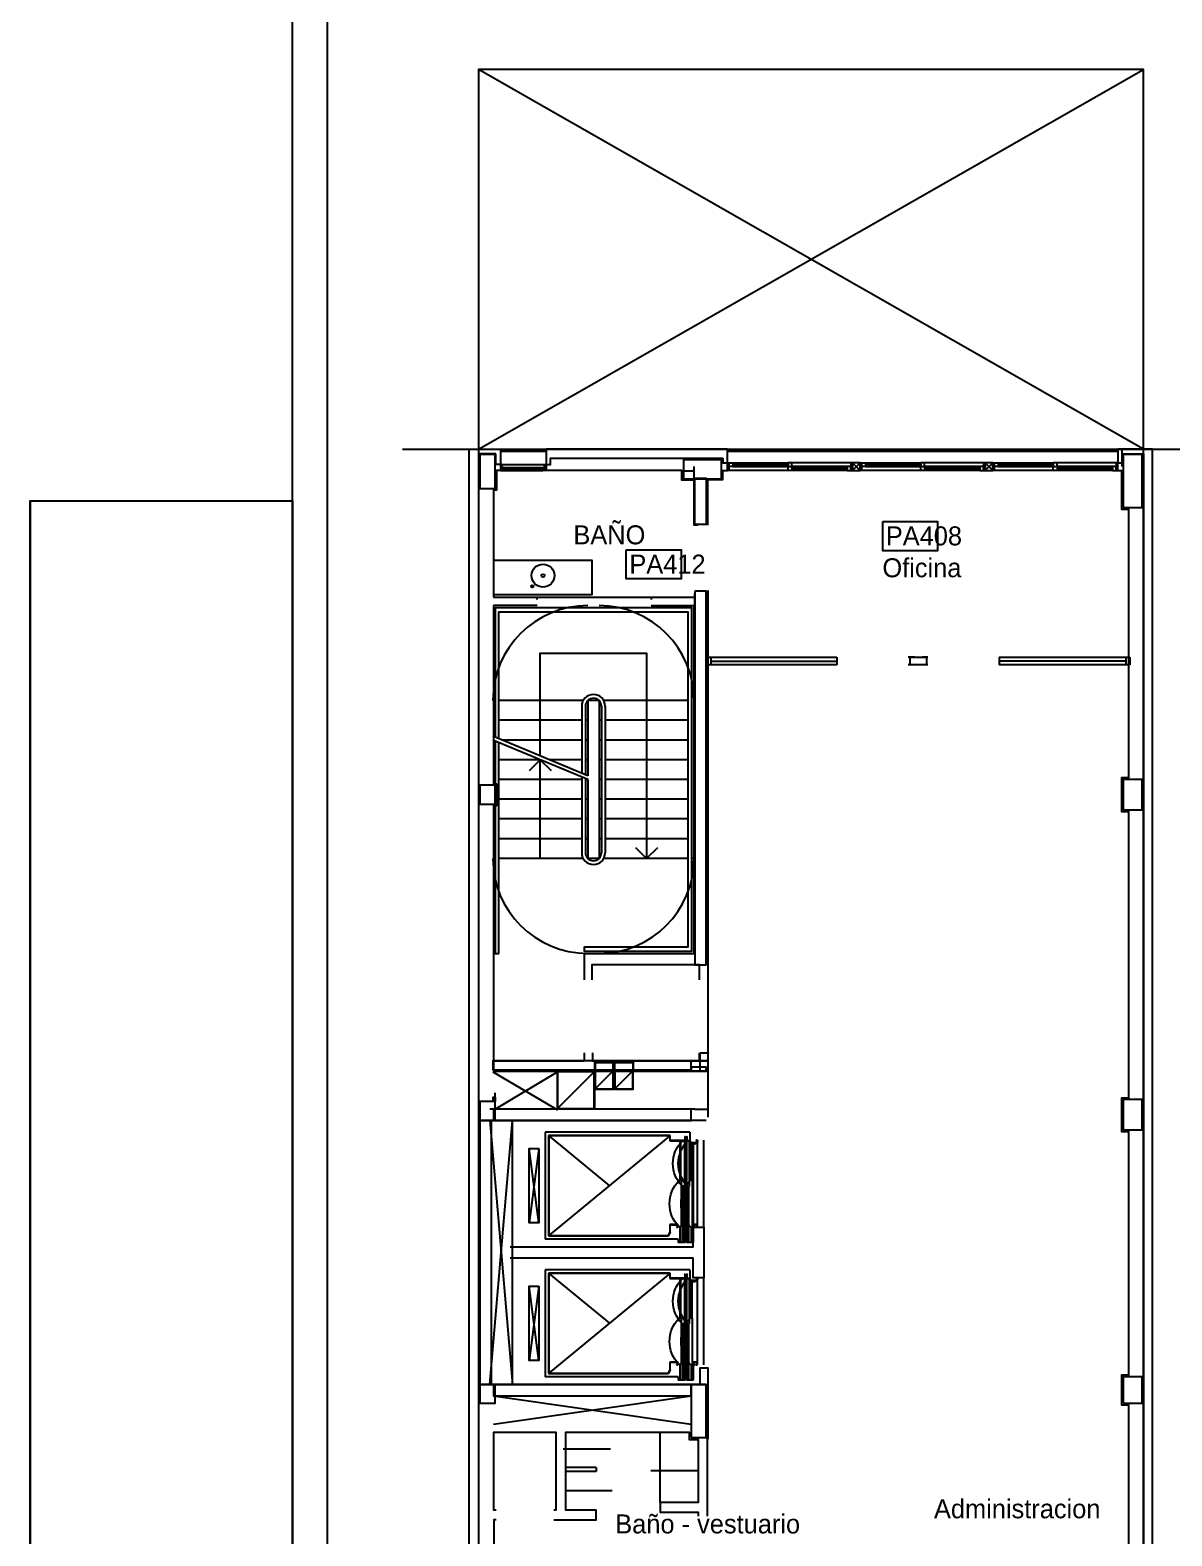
# Model space of a CAD drawing. Header units: millimetres. Extents: x 1473.7 to 1568.7, y 1808.4 to 1881.8.
# Drawn here: x 1473.68 to 1488.71, y 1824.19 to 1844.02 of the extents above; entities that cross this region are included whole.
import ezdxf

# ---------------------------------------------------------------- set-up
doc = ezdxf.new("R2010")
doc.units = ezdxf.units.MM
doc.layers.get('0').update_dxf_attribs({"linetype": 'CONTINUOUS'})
for name, color, linetype in [('0-COTAS AC', 3, 'CONTINUOUS'), ('0-OBSERVACIONES', 6, 'CONTINUOUS'), ('0000-TEXTO', 7, 'CONTINUOUS'), ('03', 3, 'CONTINUOUS'), ('AR - ASCENSOR', 1, 'CONTINUOUS'), ('AR - CARPINTERIA 1', 1, 'CONTINUOUS'), ('AR - CARPINTERIA 2', 8, 'CONTINUOUS'), ('AR - INST. SANITARIA', 2, 'CONTINUOUS'), ('AR - LADRILLO VISTO', 3, 'CONTINUOUS'), ('AR - PROYECCION 1', 2, 'CONTINUOUS'), ('AR - PROYECCION 2', 1, 'CONTINUOUS'), ('AR - REVESTIMIENTO', 21, 'CONTINUOUS'), ('AR - REVOQUE', 8, 'CONTINUOUS'), ('AR - TABIQUE DURLOCK', 2, 'CONTINUOUS'), ('AR - VISTA 1', 8, 'CONTINUOUS'), ('AV-HUMO', 6, 'CONTINUOUS'), ('AV-PLENO', 9, 'CONTINUOUS'), ('ES - LINEA OFICIAL', 6, 'CONTINUOUS'), ('ES-COLUMNAS', 5, 'CONTINUOUS'), ('ES-TABIQUES', 5, 'CONTINUOUS'), ('ESTRUCTURA', 3, 'CONTINUOUS'), ('MURO', 7, 'CONTINUOUS'), ('SANITARIO', 2, 'CONTINUOUS'), ('TEXTO', 7, 'CONTINUOUS')]:
    doc.layers.add(name, color=color, linetype=linetype)

msp = doc.modelspace()

# ---------------------------------------------------------------- linework, layer by layer
at = {"color": 5}
msp.add_lwpolyline([(1479.781218, 1830.308745), (1482.381218, 1830.308745), (1482.381218, 1830.443745), (1479.781218, 1830.443745)], close=True, dxfattribs=at)
at = {"color": 2}
for points in [[(1482.501218, 1830.443745), (1479.781218, 1830.443745), (1479.781218, 1830.308745), (1482.501218, 1830.308745)], [(1481.113736, 1830.443745), (1481.11993, 1830.443745), (1481.11993, 1830.17121), (1481.113736, 1830.17121)], [(1481.378542, 1830.443745), (1481.355913, 1830.443745), (1481.355913, 1830.418969), (1481.378542, 1830.418969)], [(1481.620719, 1830.443745), (1481.614525, 1830.443745), (1481.614525, 1830.17121), (1481.620719, 1830.17121)], [(1482.381218, 1830.308745), (1482.581218, 1830.308745), (1482.581218, 1830.358745), (1482.381218, 1830.358745)], [(1482.381218, 1830.308745), (1482.592569, 1830.308745), (1482.592569, 1830.308745), (1482.381218, 1830.308745)]]:
    msp.add_lwpolyline(points, close=True, dxfattribs=at)
for points in [[(1481.355913, 1830.435181), (1481.11993, 1830.435181)], [(1481.355913, 1830.428855), (1481.11993, 1830.428855)], [(1481.355913, 1830.418969), (1481.11993, 1830.418969), (1481.123773, 1830.42411)], [(1481.355913, 1830.42411), (1481.11993, 1830.42411)], [(1481.615137, 1830.418969), (1481.378542, 1830.418969), (1481.355913, 1830.418969)], [(1481.614525, 1830.435181), (1481.378542, 1830.435181)], [(1481.614525, 1830.428855), (1481.378542, 1830.428855)], [(1481.614525, 1830.42411), (1481.378542, 1830.42411)]]:
    msp.add_lwpolyline(points, dxfattribs=at)
at = {"layer": '0-COTAS AC', "linetype": 'CONTINUOUS'}
msp.add_lwpolyline([(1484.301218, 1835.758838), (1484.301218, 1835.658838)], dxfattribs=at)
at = {"layer": '0-COTAS AC', "color": 4}
for points in [[(1480.696714, 1825.334772), (1481.322255, 1825.334772)], [(1482.476218, 1825.043701), (1481.850676, 1825.043701)], [(1480.718055, 1824.785931), (1481.343596, 1824.785931)]]:
    msp.add_lwpolyline(points, dxfattribs=at)
at = {"layer": '0-OBSERVACIONES'}
for points in [[(1482.601218, 1831.508745), (1482.601218, 1829.700806)], [(1482.381218, 1830.319079), (1479.771217, 1830.319079)], [(1481.11993, 1830.311082), (1481.11993, 1830.443745)], [(1481.355301, 1830.317276), (1481.355301, 1830.418969)], [(1481.361495, 1830.241018), (1481.361495, 1830.418969)], [(1481.37296, 1830.241018), (1481.37296, 1830.418969)], [(1481.379154, 1830.317276), (1481.379154, 1830.418969)], [(1481.620719, 1830.317276), (1481.620719, 1830.443745)], [(1479.801218, 1829.908745), (1479.801218, 1830.021421)], [(1482.431218, 1829.808745), (1482.601218, 1829.808745)]]:
    msp.add_lwpolyline(points, dxfattribs=at)
for points in [[(1482.501218, 1830.548745), (1482.601218, 1830.548745), (1482.601218, 1830.443745), (1482.501218, 1830.443745)], [(1479.771217, 1830.319079), (1481.113736, 1830.319079), (1481.113736, 1830.443745), (1479.771217, 1830.443745)], [(1481.620719, 1830.319079), (1482.381218, 1830.319079), (1482.381218, 1830.443745), (1481.620719, 1830.443745)], [(1482.381218, 1830.443745), (1482.601218, 1830.443745), (1482.601218, 1830.308745), (1482.381218, 1830.308745)], [(1479.801218, 1829.908745), (1479.775286, 1829.908745), (1479.775286, 1829.966632), (1479.801218, 1829.966632)]]:
    msp.add_lwpolyline(points, close=True, dxfattribs=at)
at = {"layer": '03', "color": 2, "linetype": 'CONTINUOUS'}
msp.add_lwpolyline([(1477.133929, 1808.357745), (1473.676399, 1808.357745), (1473.676399, 1837.817745), (1477.133929, 1837.817745)], close=True, dxfattribs=at)
at = {"layer": 'AR - ASCENSOR', "linetype": 'CONTINUOUS'}
for p, q in [((1480.459504, 1829.50509), (1480.459504, 1828.094213)), ((1482.366215, 1829.50509), (1480.459504, 1829.50509)), ((1480.505504, 1829.45909), (1480.505504, 1828.140213)), ((1482.107964, 1829.45909), (1480.505504, 1829.45909)), ((1480.509504, 1829.45509), (1480.509504, 1828.144213)), ((1482.103964, 1829.45509), (1480.509504, 1828.144213)), ((1480.509504, 1829.45509), (1481.306734, 1828.799651)), ((1482.103964, 1829.45509), (1480.509504, 1829.45509)), ((1482.103964, 1829.45509), (1482.103964, 1829.389887)), ((1482.107964, 1829.393887), (1482.107964, 1829.45909)), ((1482.366215, 1829.50509), (1482.366215, 1829.393803)), ((1480.375648, 1828.309651), (1480.251218, 1829.289651)), ((1480.375648, 1829.289651), (1480.251218, 1828.309651)), ((1482.103964, 1829.389887), (1482.301242, 1829.389887)), ((1482.299242, 1829.393887), (1482.107964, 1829.393887)), ((1482.232242, 1829.389887), (1482.232242, 1828.866975)), ((1482.242242, 1829.389887), (1482.242242, 1828.866975)), ((1482.301242, 1829.44509), (1482.293242, 1829.44509)), ((1482.293242, 1829.44509), (1482.293242, 1829.44109)), ((1482.293242, 1829.44109), (1482.299242, 1829.44109)), ((1482.299242, 1829.44109), (1482.299242, 1829.393887)), ((1482.303242, 1829.391887), (1482.303242, 1829.44309)), ((1482.303242, 1829.391887), (1482.303242, 1828.05009)), ((1482.320215, 1829.391887), (1482.320215, 1828.05009)), ((1482.381215, 1829.364887), (1482.381215, 1828.866975)), ((1482.391215, 1829.364887), (1482.391215, 1828.866975)), ((1482.411215, 1829.364887), (1482.411215, 1828.05009)), ((1482.461215, 1829.366887), (1482.461212, 1828.290116)), ((1482.551218, 1828.255116), (1482.551218, 1829.399887)), ((1482.273242, 1828.794074), (1482.273242, 1828.05009)), ((1482.283242, 1828.794074), (1482.283242, 1828.05009)), ((1482.340215, 1828.794074), (1482.340215, 1828.05009)), ((1482.350215, 1828.794074), (1482.350215, 1828.05009)), ((1482.103965, 1828.288116), (1482.103965, 1828.192116)), ((1482.205002, 1828.290116), (1482.105965, 1828.290116)), ((1482.107965, 1828.286116), (1482.203002, 1828.286116)), ((1482.107965, 1828.191947), (1482.107965, 1828.286116)), ((1482.203002, 1828.286116), (1482.203002, 1828.259116)), ((1482.207002, 1828.257116), (1482.207002, 1828.288116)), ((1482.212242, 1828.094213), (1480.459504, 1828.094213)), ((1480.505504, 1828.140213), (1482.083674, 1828.140213)), ((1480.509504, 1828.144213), (1482.079999, 1828.144213)), ((1482.103965, 1828.192116), (1482.079999, 1828.144213)), ((1482.107965, 1828.191947), (1482.083674, 1828.140213)), ((1482.19018, 1828.259116), (1482.19018, 1828.255116)), ((1482.203002, 1828.259116), (1482.19018, 1828.259116)), ((1482.19018, 1828.255116), (1482.205002, 1828.255116)), ((1482.212242, 1828.094213), (1482.212242, 1828.05009)), ((1482.232242, 1828.257911), (1482.232242, 1828.05009)), ((1482.242242, 1828.257911), (1482.242242, 1828.05009)), ((1482.381215, 1828.257911), (1482.381215, 1828.05009)), ((1482.391215, 1828.257911), (1482.391215, 1828.05009)), ((1482.303242, 1828.05009), (1482.212242, 1828.05009)), ((1482.411215, 1828.05009), (1482.320215, 1828.05009)), ((1480.459504, 1827.692603), (1480.459504, 1826.281726)), ((1482.366215, 1827.692603), (1480.459504, 1827.692603)), ((1482.366215, 1827.692603), (1482.366215, 1827.581316)), ((1480.375648, 1826.497164), (1480.251218, 1827.477164)), ((1480.375648, 1827.477164), (1480.251218, 1826.497164)), ((1480.505504, 1827.646603), (1480.505504, 1826.327726)), ((1482.107964, 1827.646603), (1480.505504, 1827.646603)), ((1480.509504, 1827.642603), (1480.509504, 1826.331726)), ((1482.103964, 1827.642603), (1480.509504, 1826.331726)), ((1480.509504, 1827.642603), (1481.306734, 1826.987164)), ((1482.103964, 1827.642603), (1480.509504, 1827.642603)), ((1482.103964, 1827.642603), (1482.103964, 1827.5774)), ((1482.103964, 1827.5774), (1482.301242, 1827.5774)), ((1482.107964, 1827.5814), (1482.107964, 1827.646603)), ((1482.299242, 1827.5814), (1482.107964, 1827.5814)), ((1482.232242, 1827.5774), (1482.232242, 1827.054488)), ((1482.242242, 1827.5774), (1482.242242, 1827.054488)), ((1482.301242, 1827.632603), (1482.293242, 1827.632603)), ((1482.293242, 1827.632603), (1482.293242, 1827.628603)), ((1482.293242, 1827.628603), (1482.299242, 1827.628603)), ((1482.299242, 1827.628603), (1482.299242, 1827.5814)), ((1482.303242, 1827.5794), (1482.303242, 1827.630603)), ((1482.303242, 1827.5794), (1482.303242, 1826.237603)), ((1482.320215, 1827.5794), (1482.320215, 1826.237603)), ((1482.381215, 1827.5524), (1482.381215, 1827.054488)), ((1482.391215, 1827.5524), (1482.391215, 1827.054488)), ((1482.461215, 1827.5544), (1482.461212, 1826.477629)), ((1482.551218, 1826.442629), (1482.551218, 1827.5874)), ((1482.273242, 1826.981587), (1482.273242, 1826.237603)), ((1482.283242, 1826.981587), (1482.283242, 1826.237603)), ((1482.340215, 1826.981587), (1482.340215, 1826.237603)), ((1482.350215, 1826.981587), (1482.350215, 1826.237603)), ((1480.505504, 1826.327726), (1482.083673, 1826.327726)), ((1480.509504, 1826.331726), (1482.079999, 1826.331726)), ((1482.103965, 1826.379629), (1482.079999, 1826.331726)), ((1482.107965, 1826.37946), (1482.083673, 1826.327726)), ((1482.103965, 1826.475629), (1482.103965, 1826.379629)), ((1482.205002, 1826.477629), (1482.105965, 1826.477629)), ((1482.107965, 1826.473629), (1482.203002, 1826.473629)), ((1482.107965, 1826.37946), (1482.107965, 1826.473629)), ((1482.19018, 1826.446629), (1482.19018, 1826.442629)), ((1482.203002, 1826.446629), (1482.19018, 1826.446629)), ((1482.19018, 1826.442629), (1482.205002, 1826.442629)), ((1482.203002, 1826.473629), (1482.203002, 1826.446629)), ((1482.207002, 1826.444629), (1482.207002, 1826.475629)), ((1482.232242, 1826.445424), (1482.232242, 1826.237603)), ((1482.242242, 1826.445424), (1482.242242, 1826.237603)), ((1482.381215, 1826.445424), (1482.381215, 1826.237603)), ((1482.391215, 1826.445424), (1482.391215, 1826.237603)), ((1482.411215, 1826.442629), (1482.411215, 1826.237603)), ((1482.212242, 1826.281726), (1480.459504, 1826.281726)), ((1482.212242, 1826.281726), (1482.212242, 1826.237603)), ((1482.303242, 1826.237603), (1482.212242, 1826.237603)), ((1482.411215, 1826.237603), (1482.320215, 1826.237603))]:
    msp.add_line(p, q, dxfattribs=at)
for points in [[(1480.375648, 1829.289651), (1480.375648, 1828.309651), (1480.251218, 1828.309651), (1480.251218, 1829.289651)], [(1480.375648, 1827.477164), (1480.375648, 1826.497164), (1480.251218, 1826.497164), (1480.251218, 1827.477164)]]:
    msp.add_lwpolyline(points, close=True, dxfattribs=at)
for points in [[(1482.263242, 1828.799074, -0.414214), (1482.263242, 1829.381383, -0.414214), (1482.268242, 1829.386383, -0.414214), (1482.288242, 1829.386383, -0.414214), (1482.293242, 1829.381383), (1482.293242, 1828.799074), (1482.288242, 1828.794074), (1482.268242, 1828.794074)], [(1482.330215, 1829.381383, 0.414214), (1482.330215, 1828.799074, 0.414214), (1482.335215, 1828.794074, 0.414214), (1482.355215, 1828.794074, 0.414214), (1482.360215, 1828.799074), (1482.360215, 1829.381383), (1482.355215, 1829.386383), (1482.335215, 1829.386383)], [(1482.451215, 1829.399887, -0.414214), (1482.459215, 1829.399887, -0.414214), (1482.461215, 1829.397887, -0.414214), (1482.461215, 1829.366887, 0.414214), (1482.459215, 1829.364887, -0.414214), (1482.369215, 1829.364887, -0.414214), (1482.367215, 1829.366887, -0.414214), (1482.367215, 1829.387887), (1482.365215, 1829.389887), (1482.322215, 1829.389887), (1482.320215, 1829.391887), (1482.320215, 1829.44309), (1482.322215, 1829.44509), (1482.330215, 1829.44509), (1482.330215, 1829.44109), (1482.324215, 1829.44109), (1482.324215, 1829.393887), (1482.365215, 1829.393887), (1482.371215, 1829.387887), (1482.371215, 1829.368887), (1482.457215, 1829.368887), (1482.457215, 1829.395887), (1482.451215, 1829.395887)], [(1482.222242, 1828.262911, -0.414214), (1482.222242, 1828.861975, -0.414214), (1482.227242, 1828.866975, -0.414214), (1482.247242, 1828.866975, -0.414214), (1482.252242, 1828.861975), (1482.252242, 1828.262911), (1482.247242, 1828.257911), (1482.227242, 1828.257911)], [(1482.371215, 1828.861975, 0.414214), (1482.371215, 1828.262911, 0.414214), (1482.376215, 1828.257911, 0.414214), (1482.396215, 1828.257911, 0.414214), (1482.401215, 1828.262911), (1482.401215, 1828.861975), (1482.396215, 1828.866975), (1482.376215, 1828.866975)], [(1482.444393, 1828.259116, 0.414214), (1482.444393, 1828.255116, 0.414214), (1482.459215, 1828.255116, 0.414214), (1482.461215, 1828.257116, 0.414214), (1482.461215, 1828.288116), (1482.459215, 1828.290116), (1482.413215, 1828.290116), (1482.411215, 1828.288116), (1482.411215, 1828.257116), (1482.413215, 1828.255116), (1482.428037, 1828.255116), (1482.428037, 1828.259116), (1482.415215, 1828.259116), (1482.415215, 1828.286116), (1482.457215, 1828.286116), (1482.457215, 1828.259116)], [(1482.263242, 1826.986587, -0.414214), (1482.263242, 1827.568895, -0.414214), (1482.268242, 1827.573895, -0.414214), (1482.288242, 1827.573895, -0.414214), (1482.293242, 1827.568895), (1482.293242, 1826.986587), (1482.288242, 1826.981587), (1482.268242, 1826.981587)], [(1482.330215, 1827.568895, 0.414214), (1482.330215, 1826.986587, 0.414214), (1482.335215, 1826.981587, 0.414214), (1482.355215, 1826.981587, 0.414214), (1482.360215, 1826.986587), (1482.360215, 1827.568895), (1482.355215, 1827.573895), (1482.335215, 1827.573895)], [(1482.451215, 1827.5874, -0.414214), (1482.459215, 1827.5874, -0.414214), (1482.461215, 1827.5854, -0.414214), (1482.461215, 1827.5544, 0.414214), (1482.459215, 1827.5524, -0.414214), (1482.369215, 1827.5524, -0.414214), (1482.367215, 1827.5544, -0.414214), (1482.367215, 1827.5754), (1482.365215, 1827.5774), (1482.322215, 1827.5774), (1482.320215, 1827.5794), (1482.320215, 1827.630603), (1482.322215, 1827.632603), (1482.330215, 1827.632603), (1482.330215, 1827.628603), (1482.324215, 1827.628603), (1482.324215, 1827.5814), (1482.365215, 1827.5814), (1482.371215, 1827.5754), (1482.371215, 1827.5564), (1482.457215, 1827.5564), (1482.457215, 1827.5834), (1482.451215, 1827.5834)], [(1482.222242, 1826.450424, -0.414214), (1482.222242, 1827.049488, -0.414214), (1482.227242, 1827.054488, -0.414214), (1482.247242, 1827.054488, -0.414214), (1482.252242, 1827.049488), (1482.252242, 1826.450424), (1482.247242, 1826.445424), (1482.227242, 1826.445424)], [(1482.371215, 1827.049488, 0.414214), (1482.371215, 1826.450424, 0.414214), (1482.376215, 1826.445424, 0.414214), (1482.396215, 1826.445424, 0.414214), (1482.401215, 1826.450424), (1482.401215, 1827.049488), (1482.396215, 1827.054488), (1482.376215, 1827.054488)], [(1482.444393, 1826.446629, 0.414214), (1482.444393, 1826.442629, 0.414214), (1482.459215, 1826.442629, 0.414214), (1482.461215, 1826.444629, 0.414214), (1482.461215, 1826.475629), (1482.459215, 1826.477629), (1482.413215, 1826.477629), (1482.411215, 1826.475629), (1482.411215, 1826.444629), (1482.413215, 1826.442629), (1482.428037, 1826.442629), (1482.428037, 1826.446629), (1482.415215, 1826.446629), (1482.415215, 1826.473629), (1482.457215, 1826.473629), (1482.457215, 1826.446629)]]:
    msp.add_lwpolyline(points, format="xyb", close=True, dxfattribs=at)
for centre, start, end in [((1482.301242, 1829.44309), 0, 90), ((1482.301242, 1829.391887), 270, 0), ((1482.105965, 1828.288116), 90, 180), ((1482.205002, 1828.288116), 0, 90), ((1482.205002, 1828.257116), 270, 0), ((1482.301242, 1827.630603), 0, 90), ((1482.301242, 1827.5794), 270, 0), ((1482.105965, 1826.475629), 90, 180), ((1482.205002, 1826.475629), 0, 90), ((1482.205002, 1826.444629), 270, 0)]:
    msp.add_arc(centre, 0.002, start, end, dxfattribs=at)
at = {"layer": 'AR - CARPINTERIA 1', "linetype": 'CONTINUOUS'}
for points in [[(1479.871218, 1838.218838), (1479.891218, 1838.218838), (1479.891218, 1838.298838), (1479.871218, 1838.298838)], [(1479.891218, 1838.218838), (1479.911218, 1838.218838), (1479.911218, 1838.258838), (1479.891218, 1838.258838)], [(1480.451218, 1838.218838), (1480.431218, 1838.218838), (1480.431218, 1838.258838), (1480.451218, 1838.258838)], [(1480.471218, 1838.218838), (1480.451218, 1838.218838), (1480.451218, 1838.298838), (1480.471218, 1838.298838)], [(1482.861218, 1838.318838), (1482.881218, 1838.318838), (1482.881218, 1838.218838), (1482.861218, 1838.218838)], [(1482.881218, 1838.318838), (1482.931218, 1838.318838), (1482.931218, 1838.268838), (1482.881218, 1838.268838)], [(1483.709551, 1838.318838), (1483.659551, 1838.318838), (1483.659551, 1838.268838), (1483.709551, 1838.268838)], [(1483.659551, 1838.268838), (1483.709551, 1838.268838), (1483.709551, 1838.218838), (1483.659551, 1838.218838)], [(1484.487884, 1838.268837), (1484.437884, 1838.268837), (1484.437884, 1838.218837), (1484.487884, 1838.218837)], [(1484.507884, 1838.318837), (1484.487884, 1838.318837), (1484.487884, 1838.218837), (1484.507884, 1838.218837)], [(1484.507884, 1838.218837), (1484.607884, 1838.218837), (1484.607884, 1838.318837), (1484.507884, 1838.318837)], [(1484.607884, 1838.318838), (1484.627884, 1838.318838), (1484.627884, 1838.218838), (1484.607884, 1838.218838)], [(1484.627884, 1838.318838), (1484.677884, 1838.318838), (1484.677884, 1838.268838), (1484.627884, 1838.268838)], [(1485.456217, 1838.318838), (1485.406217, 1838.318838), (1485.406217, 1838.268838), (1485.456217, 1838.268838)], [(1485.406217, 1838.268838), (1485.456217, 1838.268838), (1485.456217, 1838.218838), (1485.406217, 1838.218838)], [(1486.23455, 1838.268837), (1486.18455, 1838.268837), (1486.18455, 1838.218837), (1486.23455, 1838.218837)], [(1486.25455, 1838.318837), (1486.23455, 1838.318837), (1486.23455, 1838.218837), (1486.25455, 1838.218837)], [(1486.25455, 1838.218837), (1486.35455, 1838.218837), (1486.35455, 1838.318837), (1486.25455, 1838.318837)], [(1486.35455, 1838.318838), (1486.37455, 1838.318838), (1486.37455, 1838.218838), (1486.35455, 1838.218838)], [(1486.37455, 1838.318838), (1486.42455, 1838.318838), (1486.42455, 1838.268838), (1486.37455, 1838.268838)], [(1487.202884, 1838.318838), (1487.152884, 1838.318838), (1487.152884, 1838.268838), (1487.202884, 1838.268838)], [(1487.152884, 1838.268838), (1487.202884, 1838.268838), (1487.202884, 1838.218838), (1487.152884, 1838.218838)], [(1487.981217, 1838.268837), (1487.931217, 1838.268837), (1487.931217, 1838.218837), (1487.981217, 1838.218837)], [(1488.001217, 1838.318837), (1487.981217, 1838.318837), (1487.981217, 1838.218837), (1488.001217, 1838.218837)]]:
    msp.add_lwpolyline(points, close=True, dxfattribs=at)
for points in [[(1479.891218, 1838.298838), (1480.451218, 1838.298838)], [(1479.911218, 1838.258838), (1480.431218, 1838.258838)], [(1479.911218, 1838.238838), (1480.431218, 1838.238838)], [(1479.911218, 1838.218838), (1480.431218, 1838.218838)], [(1483.659551, 1838.218838), (1482.881218, 1838.218838)], [(1482.931218, 1838.318838), (1483.659551, 1838.318838)], [(1482.931218, 1838.293838), (1483.659551, 1838.293838)], [(1482.931218, 1838.268838), (1483.659551, 1838.268838)], [(1484.487884, 1838.318837), (1483.709551, 1838.318838)], [(1484.437884, 1838.268837), (1483.709551, 1838.268838)], [(1484.437884, 1838.243837), (1483.709551, 1838.243838)], [(1484.437884, 1838.218837), (1483.709551, 1838.218838)], [(1484.607884, 1838.218837), (1484.507884, 1838.318837)], [(1484.507884, 1838.218837), (1484.607884, 1838.318837)], [(1485.406217, 1838.218838), (1484.627884, 1838.218838)], [(1484.677884, 1838.318838), (1485.406217, 1838.318838)], [(1484.677884, 1838.293838), (1485.406217, 1838.293838)], [(1484.677884, 1838.268838), (1485.406217, 1838.268838)], [(1486.23455, 1838.318837), (1485.456217, 1838.318838)], [(1486.18455, 1838.268837), (1485.456217, 1838.268838)], [(1486.18455, 1838.243837), (1485.456217, 1838.243838)], [(1486.18455, 1838.218837), (1485.456217, 1838.218838)], [(1486.35455, 1838.218837), (1486.25455, 1838.318837)], [(1486.25455, 1838.218837), (1486.35455, 1838.318837)], [(1487.152884, 1838.218838), (1486.37455, 1838.218838)], [(1486.42455, 1838.318838), (1487.152884, 1838.318838)], [(1486.42455, 1838.293838), (1487.152884, 1838.293838)], [(1486.42455, 1838.268838), (1487.152884, 1838.268838)], [(1487.981217, 1838.318837), (1487.202884, 1838.318838)], [(1487.931217, 1838.268837), (1487.202884, 1838.268838)], [(1487.931217, 1838.243837), (1487.202884, 1838.243838)], [(1487.931217, 1838.218837), (1487.202884, 1838.218838)], [(1485.331218, 1835.758838), (1485.242875, 1835.758838)], [(1485.501218, 1835.658838), (1485.242875, 1835.658838)]]:
    msp.add_lwpolyline(points, dxfattribs=at)
at = {"layer": 'AR - CARPINTERIA 2', "linetype": 'CONTINUOUS'}
for p, q in [((1482.601218, 1835.758838), (1484.301218, 1835.758838)), ((1484.301218, 1835.658838), (1482.601218, 1835.658838)), ((1486.441218, 1835.758838), (1488.161218, 1835.758838)), ((1488.161218, 1835.658838), (1486.441218, 1835.658838)), ((1488.161218, 1835.758838), (1488.161218, 1835.658838))]:
    msp.add_line(p, q, dxfattribs=at)
for points in [[(1485.501218, 1835.758838), (1485.431218, 1835.758838)], [(1486.441218, 1835.758838), (1486.441218, 1835.658838)]]:
    msp.add_lwpolyline(points, dxfattribs=at)
at = {"layer": 'AR - INST. SANITARIA', "linetype": 'CONTINUOUS'}
msp.add_lwpolyline([(1481.976218, 1824.628745), (1481.976218, 1825.553771)], dxfattribs=at)
at = {"layer": 'AR - LADRILLO VISTO', "linetype": 'CONTINUOUS'}
for points in [[(1479.811218, 1838.438838), (1479.581218, 1838.438838), (1479.581218, 1812.228837), (1479.581218, 1812.228837), (1479.581218, 1812.228837), (1479.461218, 1812.228837), (1479.461218, 1838.498838), (1479.871218, 1838.498838), (1479.871218, 1838.298838), (1479.811218, 1838.298838), (1479.811218, 1838.438838)], [(1482.801218, 1838.378838), (1482.801218, 1838.318838), (1482.861218, 1838.318838), (1482.861218, 1838.498838), (1480.471218, 1838.498838), (1480.471218, 1838.298838), (1480.531218, 1838.298838), (1480.531218, 1838.378838), (1482.801218, 1838.378838)], [(1488.341218, 1838.438838), (1488.341218, 1812.228837), (1488.341218, 1812.228837), (1488.341218, 1812.228837), (1488.461218, 1812.228837), (1488.461218, 1838.498838), (1488.001218, 1838.498838), (1488.001218, 1838.318836), (1488.061218, 1838.318836), (1488.061218, 1838.438838), (1488.341218, 1838.438838)]]:
    msp.add_lwpolyline(points, dxfattribs=at)
at = {"layer": 'AR - PROYECCION 1'}
for points in [[(1479.581218, 1838.498837), (1488.341218, 1843.498837)], [(1488.341218, 1838.498837), (1479.581218, 1843.498837)], [(1480.031217, 1826.183769), (1480.031217, 1829.658744)]]:
    msp.add_lwpolyline(points, dxfattribs=at)
at = {"layer": 'AR - PROYECCION 2'}
for points in [[(1479.771217, 1830.300841), (1480.624412, 1829.800841)], [(1479.801218, 1829.808745), (1480.624412, 1830.300841)], [(1479.731218, 1826.18377), (1480.031217, 1829.658744)], [(1479.731218, 1829.658744), (1480.031217, 1826.183769)], [(1479.781218, 1826.033771), (1482.381218, 1825.658771)], [(1479.781218, 1825.658771), (1482.381218, 1826.033771)]]:
    msp.add_lwpolyline(points, dxfattribs=at)
for centre, start, end in [((1481.021217, 1835.188745), 90, 180), ((1481.171217, 1835.188745), 0, 90), ((1481.021217, 1833.108745), 180, 270), ((1481.171217, 1833.108745), 270, 360)]:
    msp.add_arc(centre, 1.25, start, end, dxfattribs=at)
at = {"layer": 'AR - REVESTIMIENTO', "linetype": 'CONTINUOUS'}
for points in [[(1479.816218, 1824.528745), (1479.786218, 1824.528745), (1479.786218, 1825.553771), (1480.601218, 1825.553771), (1480.601218, 1824.528745), (1480.576218, 1824.528745)], [(1480.576218, 1824.398745), (1481.131218, 1824.398745), (1481.131218, 1824.528745), (1480.731218, 1824.528745), (1480.731218, 1825.553771), (1482.356218, 1825.553771), (1482.356218, 1825.458771), (1482.476218, 1825.458771), (1482.476218, 1824.628745), (1481.976218, 1824.628745), (1481.976218, 1824.498745), (1482.476218, 1824.498745), (1482.476218, 1824.448745)], [(1479.816218, 1824.398745), (1479.786218, 1824.398745), (1479.786218, 1823.613745), (1482.476218, 1823.613745), (1482.476218, 1823.688745)]]:
    msp.add_lwpolyline(points, dxfattribs=at)
at = {"layer": 'AR - REVOQUE', "linetype": 'CONTINUOUS'}
for points in [[(1488.061218, 1838.268838), (1488.061218, 1838.498838), (1488.361218, 1838.498838)], [(1479.891218, 1838.218838), (1479.821218, 1838.218838), (1479.821218, 1837.958838), (1479.781218, 1837.958838), (1479.781218, 1836.548745)], [(1482.421217, 1838.088838), (1482.261218, 1838.088838), (1482.261218, 1838.218838), (1480.471218, 1838.218838)], [(1482.421217, 1838.208838), (1482.281218, 1838.208838)], [(1482.471218, 1837.497874), (1482.421218, 1837.497874), (1482.421217, 1838.268838)], [(1482.601218, 1837.497874), (1482.601218, 1838.098838), (1482.801218, 1838.098838), (1482.801218, 1838.218838), (1482.861218, 1838.218838)], [(1488.001217, 1838.218837), (1488.051218, 1838.218837), (1488.051218, 1837.708838), (1488.141218, 1837.708838), (1488.141218, 1834.168793), (1488.051218, 1834.168793), (1488.051218, 1833.728793), (1488.141218, 1833.728793), (1488.141218, 1829.953745), (1488.051218, 1829.953745), (1488.051218, 1829.513745), (1488.141218, 1829.513745), (1488.141218, 1826.303771), (1488.051218, 1826.303771), (1488.051218, 1825.913771), (1488.141218, 1825.913771), (1488.141218, 1821.716385)], [(1482.601218, 1836.637874), (1482.601218, 1831.508745)], [(1479.781218, 1836.548745), (1480.356217, 1836.548745)], [(1479.781218, 1836.438745), (1479.781218, 1834.093793), (1479.821218, 1834.093793), (1479.821217, 1833.803793), (1479.781218, 1833.803793), (1479.781218, 1830.428745)], [(1480.356217, 1836.438745), (1479.781218, 1836.438745)], [(1480.974797, 1831.858745), (1482.421218, 1831.858745), (1482.421218, 1836.438745)], [(1481.856217, 1836.548745), (1482.431217, 1836.548745)], [(1481.856217, 1836.438745), (1482.431217, 1836.438745)], [(1480.974797, 1831.858745), (1480.974797, 1831.508745)], [(1482.491218, 1831.508745), (1482.491218, 1831.708745), (1481.074797, 1831.708745), (1481.074797, 1831.508745)], [(1480.974797, 1830.548745), (1480.974797, 1830.443745)], [(1481.074797, 1830.443745), (1482.501218, 1830.443745), (1482.501218, 1830.543745)], [(1481.084797, 1830.443745), (1482.491218, 1830.443745), (1482.491218, 1830.548745)], [(1481.084797, 1830.548745), (1481.084797, 1830.443745)], [(1481.614525, 1830.443745), (1482.501218, 1830.443745), (1482.501218, 1830.548745)], [(1479.761218, 1830.443745), (1480.974797, 1830.443745)], [(1481.378542, 1830.443745), (1481.355913, 1830.443745)], [(1480.001217, 1827.996258), (1482.411218, 1827.996258), (1482.411218, 1828.255116), (1482.551218, 1828.255116), (1482.551218, 1827.5874), (1482.411218, 1827.5874), (1482.411218, 1827.846258), (1480.001217, 1827.846258)], [(1482.501215, 1826.183771), (1482.501215, 1826.401175), (1482.601218, 1826.401175), (1482.601218, 1825.46377)], [(1482.596218, 1824.448745), (1482.596218, 1825.483771)]]:
    msp.add_lwpolyline(points, dxfattribs=at)
at = {"layer": 'AR - TABIQUE DURLOCK', "linetype": 'CONTINUOUS'}
for p, q in [((1485.262875, 1835.758838), (1485.501218, 1835.758838)), ((1485.501218, 1835.658838), (1485.262875, 1835.658838))]:
    msp.add_line(p, q, dxfattribs=at)
at = {"layer": 'AR - VISTA 1', "linetype": 'CONTINUOUS'}
for p, q in [((1482.640612, 1835.758838), (1482.640612, 1835.658838)), ((1482.640612, 1835.708838), (1484.301218, 1835.708838)), ((1485.262875, 1835.758838), (1485.262875, 1835.658838)), ((1485.481218, 1835.758838), (1485.481218, 1835.658838)), ((1488.106675, 1835.708838), (1486.441218, 1835.708838)), ((1488.106675, 1835.758838), (1488.106675, 1835.658838))]:
    msp.add_line(p, q, dxfattribs=at)
for points in [[(1480.471218, 1838.468838), (1479.871218, 1838.468838)], [(1488.001218, 1838.468838), (1482.861218, 1838.468838)], [(1479.851217, 1834.685465), (1479.851217, 1836.358745), (1482.341218, 1836.358745), (1482.341218, 1831.938745), (1480.974797, 1831.938745), (1480.974797, 1831.888745), (1482.391218, 1831.888745), (1482.391218, 1836.408745), (1479.801217, 1836.408745), (1479.801217, 1834.706265)], [(1480.356217, 1836.518745), (1480.356217, 1836.548745), (1481.856217, 1836.548745), (1481.856217, 1836.518745)], [(1480.396217, 1834.458745), (1480.396217, 1835.813745), (1481.796217, 1835.813745), (1481.796217, 1833.108745)], [(1480.96057, 1835.188745), (1479.851217, 1835.188745)], [(1480.941217, 1835.113745), (1480.941217, 1834.232025)], [(1480.991217, 1835.113745), (1480.991217, 1834.211225)], [(1481.021217, 1835.188745), (1481.021217, 1834.198745)], [(1481.171217, 1835.188745), (1481.021217, 1835.188745)], [(1481.171217, 1835.188745), (1481.171217, 1833.108745)], [(1481.201217, 1835.113745), (1481.201217, 1833.183745)], [(1482.341218, 1835.188745), (1481.231864, 1835.188745)], [(1481.251217, 1835.113745), (1481.251217, 1833.183745)], [(1480.941217, 1834.928745), (1479.851217, 1834.928745)], [(1481.021217, 1834.928745), (1480.991217, 1834.928745)], [(1481.201217, 1834.928745), (1481.171217, 1834.928745)], [(1482.341218, 1834.928745), (1481.251217, 1834.928745)], [(1479.801217, 1834.656265), (1479.801217, 1831.858745), (1479.851217, 1831.858745)], [(1479.851217, 1831.858745), (1479.851217, 1834.635465)], [(1480.941217, 1834.668745), (1479.891411, 1834.668745)], [(1481.021217, 1834.668745), (1480.991217, 1834.668745)], [(1481.201217, 1834.668745), (1481.171217, 1834.668745)], [(1482.341218, 1834.668745), (1481.251217, 1834.668745)], [(1480.396218, 1834.408745), (1479.851217, 1834.408745)], [(1480.254796, 1834.267323), (1480.396218, 1834.408745), (1480.537639, 1834.267323)], [(1480.396217, 1833.108745), (1480.396217, 1834.408745)], [(1480.941217, 1834.408745), (1480.51641, 1834.408745)], [(1481.021217, 1834.408745), (1480.991217, 1834.408745)], [(1481.201217, 1834.408745), (1481.171217, 1834.408745)], [(1482.341218, 1834.408745), (1481.251217, 1834.408745)], [(1480.941217, 1834.148745), (1479.851217, 1834.148745)], [(1480.941217, 1834.182025), (1480.941217, 1833.183745)], [(1480.991217, 1834.161225), (1480.991217, 1833.183745)], [(1481.021217, 1834.148745), (1480.991217, 1834.148745)], [(1481.021217, 1834.148745), (1481.021217, 1833.108745)], [(1481.201217, 1834.148745), (1481.171217, 1834.148745)], [(1482.341218, 1834.148745), (1481.251217, 1834.148745)], [(1480.941217, 1833.888745), (1479.851217, 1833.888745)], [(1481.021217, 1833.888745), (1480.991217, 1833.888745)], [(1481.201217, 1833.888745), (1481.171217, 1833.888745)], [(1482.341218, 1833.888745), (1481.251217, 1833.888745)], [(1480.941217, 1833.628745), (1479.851217, 1833.628745)], [(1481.021217, 1833.628745), (1480.991217, 1833.628745)], [(1481.201217, 1833.628745), (1481.171217, 1833.628745)], [(1482.341218, 1833.628745), (1481.251217, 1833.628745)], [(1480.941217, 1833.368745), (1479.851217, 1833.368745)], [(1481.021217, 1833.368745), (1480.991217, 1833.368745)], [(1481.201217, 1833.368745), (1481.171217, 1833.368745)], [(1482.341218, 1833.368745), (1481.251217, 1833.368745)], [(1481.937639, 1833.250167), (1481.796217, 1833.108745), (1481.654796, 1833.250167)], [(1479.801217, 1833.108745), (1479.771218, 1833.108745)], [(1480.960571, 1833.108745), (1479.851217, 1833.108745)], [(1481.171217, 1833.108745), (1481.021217, 1833.108745)], [(1482.341218, 1833.108745), (1481.231864, 1833.108745)], [(1482.421218, 1833.108745), (1482.391218, 1833.108745)]]:
    msp.add_lwpolyline(points, dxfattribs=at)
msp.add_lwpolyline([(1488.041218, 1838.468838), (1488.041218, 1838.468838)], close=True, dxfattribs=at)
at = {"layer": 'AR - VISTA 1', "color": 2, "linetype": 'CONTINUOUS'}
for points in [[(1481.021217, 1834.198745), (1479.771218, 1834.718745)], [(1481.021217, 1834.148745), (1479.771218, 1834.668745)]]:
    msp.add_lwpolyline(points, dxfattribs=at)
at = {"layer": 'AR - VISTA 1', "linetype": 'CONTINUOUS'}
for centre, radius, start, end in [((1481.096217, 1835.113745), 0.155, 359.999993, 179.999993), ((1481.096217, 1835.113745), 0.105, 359.999993, 179.999993), ((1481.096217, 1833.183745), 0.155, 180.000007, 0.000007), ((1481.096217, 1833.183745), 0.105, 180.000007, 0.000007)]:
    msp.add_arc(centre, radius, start, end, dxfattribs=at)
at = {"layer": 'AV-HUMO'}
for points in [[(1480.618218, 1830.307035), (1480.618218, 1829.811517), (1481.113736, 1829.811517), (1481.113736, 1830.307035)], [(1480.624412, 1830.300841), (1480.624412, 1829.817711), (1481.107542, 1829.817711), (1481.107542, 1830.300841)], [(1481.11993, 1830.311082), (1481.11993, 1830.075711), (1481.355301, 1830.075711), (1481.355301, 1830.311082)], [(1481.379154, 1830.311082), (1481.379154, 1830.075711), (1481.614525, 1830.075711), (1481.614525, 1830.311082)]]:
    msp.add_lwpolyline(points, close=True, dxfattribs=at)
for points in [[(1481.355301, 1830.317276), (1481.113736, 1830.317276), (1481.113736, 1830.069517), (1481.361495, 1830.069517), (1481.361495, 1830.317276)], [(1481.37296, 1830.317276), (1481.37296, 1830.069517), (1481.620719, 1830.069517), (1481.620719, 1830.317276), (1481.379154, 1830.317276)]]:
    msp.add_lwpolyline(points, dxfattribs=at)
at = {"layer": 'AV-PLENO'}
for p, q in [((1481.107542, 1830.300841), (1480.624412, 1829.817711)), ((1481.355301, 1830.311082), (1481.11993, 1830.075711)), ((1481.614525, 1830.311082), (1481.379154, 1830.075711))]:
    msp.add_line(p, q, dxfattribs=at)
at = {"layer": 'ES - LINEA OFICIAL'}
for points in [[(1488.341218, 1812.168838), (1488.341218, 1843.498838), (1479.581218, 1843.498838), (1479.581218, 1812.168838), (1488.341218, 1812.168838)], [(1478.581218, 1838.498838), (1489.341218, 1838.498838)]]:
    msp.add_lwpolyline(points, dxfattribs=at)
at = {"layer": 'ES-COLUMNAS', "linetype": 'CONTINUOUS'}
for points in [[(1479.601218, 1837.978838), (1479.801218, 1837.978838), (1479.801218, 1838.428838), (1479.601218, 1838.428838)], [(1488.071218, 1837.728838), (1488.321218, 1837.728838), (1488.321218, 1838.428838), (1488.071218, 1838.428838)], [(1482.281218, 1838.108838), (1482.781218, 1838.108838), (1482.781218, 1838.358838), (1482.281218, 1838.358838)], [(1479.601218, 1833.823793), (1479.801218, 1833.823793), (1479.801218, 1834.073793), (1479.601218, 1834.073793)], [(1488.071218, 1833.748793), (1488.321218, 1833.748793), (1488.321218, 1834.148793), (1488.071218, 1834.148793)], [(1479.601218, 1829.658745), (1479.801218, 1829.658745), (1479.801218, 1829.908745), (1479.601218, 1829.908745)], [(1488.071218, 1829.533745), (1488.321218, 1829.533745), (1488.321218, 1829.933745), (1488.071218, 1829.933745)], [(1488.071218, 1825.933771), (1488.321218, 1825.933771), (1488.321218, 1826.283771), (1488.071218, 1826.283771)], [(1479.601218, 1825.933771), (1479.801218, 1825.933771), (1479.801218, 1826.183771), (1479.601218, 1826.183771)], [(1482.381218, 1825.483771), (1482.581218, 1825.483771), (1482.581218, 1826.183771), (1482.381218, 1826.183771)]]:
    msp.add_lwpolyline(points, close=True, dxfattribs=at)
at = {"layer": 'ES-TABIQUES', "linetype": 'CONTINUOUS'}
for points in [[(1482.431218, 1837.508745), (1482.431218, 1838.118838), (1482.581218, 1838.118838), (1482.581218, 1837.508745), (1482.581218, 1837.508745), (1482.581218, 1837.508745), (1482.431218, 1837.508745)], [(1482.431218, 1836.628838), (1482.431218, 1831.708745), (1482.581218, 1831.708745), (1482.581218, 1836.628838), (1482.581218, 1836.628838), (1482.581218, 1836.628838), (1482.431218, 1836.628838)]]:
    msp.add_lwpolyline(points, dxfattribs=at)
for points in [[(1479.601218, 1826.183771), (1479.751218, 1826.183771), (1479.751218, 1829.658745), (1479.601218, 1829.658745)], [(1479.781218, 1829.808745), (1479.781218, 1829.658745), (1482.381218, 1829.658745), (1482.381218, 1829.808745)], [(1479.781218, 1826.183771), (1479.781218, 1826.033771), (1482.381218, 1826.033771), (1482.381218, 1826.183771)]]:
    msp.add_lwpolyline(points, close=True, dxfattribs=at)
at = {"layer": 'ESTRUCTURA', "linetype": 'CONTINUOUS'}
for p, q in [((1482.431218, 1836.601947), (1482.431218, 1833.108745)), ((1482.431218, 1833.108745), (1482.431218, 1836.601947)), ((1482.581218, 1836.605105), (1482.581218, 1833.108745)), ((1479.581218, 1829.808745), (1479.581218, 1826.033771)), ((1482.581218, 1829.658745), (1479.731218, 1829.658745)), ((1479.751218, 1826.174014), (1479.751218, 1829.658745)), ((1479.729451, 1826.183771), (1482.431218, 1826.183771)), ((1479.740975, 1826.183771), (1482.581218, 1826.183771))]:
    msp.add_line(p, q, dxfattribs=at)
at = {"layer": 'MURO', "linetype": 'CONTINUOUS'}
for p, q in [((1477.133929, 1808.357745), (1477.133929, 1881.752855)), ((1477.593929, 1808.357745), (1477.593929, 1881.292855)), ((1473.676399, 1837.817745), (1473.676399, 1808.357745))]:
    msp.add_line(p, q, dxfattribs=at)
at = {"layer": 'MURO'}
for p, q in [((1479.956218, 1829.808745), (1479.731218, 1829.808745)), ((1482.431218, 1829.658745), (1479.731218, 1829.658745)), ((1482.431218, 1829.808745), (1480.006218, 1829.808745)), ((1482.531218, 1829.658745), (1480.081218, 1829.658745))]:
    msp.add_line(p, q, dxfattribs=at)
at = {"layer": 'MURO', "color": 2}
for p, q in [((1481.131218, 1825.086863), (1480.731218, 1825.086863)), ((1481.131218, 1825.036863), (1480.731218, 1825.036863))]:
    msp.add_line(p, q, dxfattribs=at)
at = {"layer": 'MURO', "color": 2, "linetype": 'CONTINUOUS'}
msp.add_line((1481.131218, 1825.086863), (1481.131218, 1825.036863), dxfattribs=at)
at = {"layer": 'SANITARIO', "linetype": 'CONTINUOUS'}
msp.add_lwpolyline([(1479.781218, 1837.033745), (1479.781218, 1836.583745), (1481.08124, 1836.583745), (1481.08124, 1837.033745)], close=True, dxfattribs=at)
for centre, radius in [((1480.431229, 1836.833745), 0.15), ((1480.431229, 1836.833745), 0.02), ((1480.290597, 1836.691543), 0.015)]:
    msp.add_circle(centre, radius, dxfattribs=at)
at = {"layer": 'TEXTO'}
for points in [[(1484.906338, 1837.546512), (1485.628486, 1837.546512), (1485.628486, 1837.162104), (1484.906338, 1837.162104)], [(1481.529067, 1837.174872), (1482.251214, 1837.174872), (1482.251214, 1836.790464), (1481.529067, 1836.790464)]]:
    msp.add_lwpolyline(points, close=True, dxfattribs=at)

# ---------------------------------------------------------------- texts
at = {"layer": '0000-TEXTO', "char_height": 0.25, "attachment_point": 1}
for s, insert, width in [('BAÑO', (1480.832053, 1837.496002), 0.833333), ('Oficina', (1484.902324, 1837.062007), 1.027778), ('Administracion', (1485.581225, 1824.669999), 2.333333), ('Baño - vestuario', (1481.383538, 1824.470685), 2.875)]:
    msp.add_mtext(s, dxfattribs=dict(at, insert=insert, width=width))
at = {"layer": 'TEXTO'}
for s, p in [('PA408', (1484.946752, 1837.231986)), ('PA412', (1481.569481, 1836.860346))]:
    msp.add_text(s, height=0.25, dxfattribs=at).set_placement(p)

doc.saveas('drawing.dxf')
